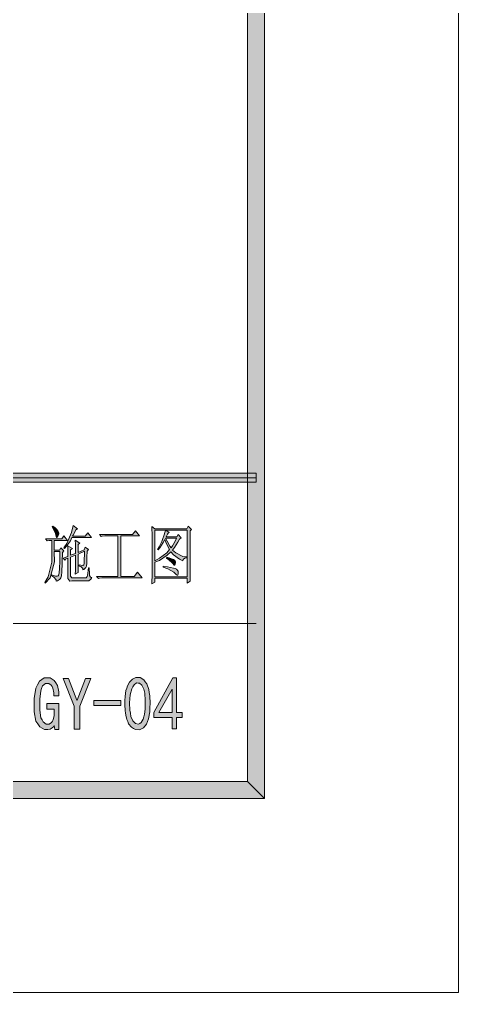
# Model space of a CAD drawing. Header units: millimetres. Extents: x 261 to 114907, y 32 to 1998430.
# Drawn here: x 112305 to 114907, y 1927133 to 1932901 of the extents above; entities that cross this region are included whole.
import ezdxf

# ---------------------------------------------------------------- set-up
doc = ezdxf.new("R2010")
doc.units = ezdxf.units.MM

msp = doc.modelspace()

# ---------------------------------------------------------------- hatches: boundary and pattern name
h = msp.add_hatch(color=0)
h.dxf.hatch_style = 2
h.paths.add_polyline_path([(113756.8, 1928283.3), (113656.8, 1928383.3), (113656.8, 1997179.3), (113756.8, 1997279.2)])
h = msp.add_hatch(color=0)
h.dxf.hatch_style = 2
h.paths.add_polyline_path([(107700.3, 1930158.7), (107700.3, 1930210.4), (113706.8, 1930210.4), (113706.8, 1930158.7)])
h = msp.add_hatch(color=0)
h.dxf.hatch_style = 2
h.paths.add_polyline_path([(112502, 1929896.7), (112513.6, 1929888.5), (112528.3, 1929875.5), (112531.3, 1929870.8), (112534.3, 1929866.1), (112537.3, 1929857.4), (112537.3, 1929854), (112537.3, 1929849.7), (112534.7, 1929841.1), (112532.6, 1929836.8), (112530, 1929832.9), (112527, 1929829), (112524.8, 1929829), (112521.8, 1929836.3), (112520.5, 1929843.7), (112518.3, 1929854), (112507.6, 1929878.1), (112499.4, 1929892.4)])
h = msp.add_hatch(color=0)
h.dxf.hatch_style = 2
h.paths.add_polyline_path([(112623.1, 1929901), (112648.9, 1929882), (112638.6, 1929876), (112632.1, 1929862.2), (112622.6, 1929842.8), (112619.6, 1929837.6), (112693.7, 1929837.6), (112709.2, 1929857), (112731.7, 1929829), (112616.2, 1929829), (112606.7, 1929810.5), (112584.3, 1929778.6), (112571.4, 1929765.7), (112567.9, 1929768.2), (112586, 1929794.1), (112613.6, 1929860.5)])
h = msp.add_hatch(color=0)
h.dxf.hatch_style = 2
h.paths.add_polyline_path([(112778.6, 1929848.4), (112974.3, 1929848.4), (112991.9, 1929870.4), (113016.9, 1929839.3), (112906.2, 1929839.3), (112906.2, 1929598.9), (112985, 1929598.9), (113004.9, 1929623.9), (113032, 1929590.3), (112801, 1929590.3), (112793.3, 1929590.3), (112779.5, 1929588.1), (112773, 1929586), (112762.2, 1929598.9), (112888.1, 1929598.9), (112888.1, 1929839.3), (112817.4, 1929839.3), (112810.1, 1929839.3), (112795.9, 1929837.2), (112789.4, 1929835)])
h = msp.add_hatch(color=0)
h.paths.add_polyline_path([(113316, 1929868.6), (113316, 1929624.3), (113316, 1929609.7), (113316.4, 1929583), (113317.3, 1929571.3), (113299.6, 1929559.3), (113299.6, 1929589), (113107.4, 1929589), (113107.4, 1929565.3), (113089.7, 1929556.2), (113090.2, 1929571.3), (113091, 1929601.5), (113091, 1929617), (113091, 1929839.3), (113091, 1929851.8), (113090.2, 1929879.9), (113089.7, 1929895.4), (113107.4, 1929882), (113297, 1929882), (113305.6, 1929896.7), (113324.2, 1929877.3)])
h.paths.add_polyline_path([(113107.4, 1929597.6), (113299.6, 1929597.6), (113299.6, 1929873), (113172.5, 1929873), (113192.3, 1929860), (113185.4, 1929855.3), (113181.5, 1929848.8), (113176.4, 1929838.5), (113174.6, 1929834.6), (113237.1, 1929834.6), (113245.3, 1929848), (113263, 1929827.3), (113253.5, 1929820), (113243.6, 1929802.3), (113222.9, 1929770), (113212.1, 1929755.3), (113230.7, 1929738.5), (113272.5, 1929718.3), (113296.2, 1929715.7), (113296.2, 1929709.6), (113287.1, 1929708.8), (113275.9, 1929700.2), (113273.7, 1929692), (113253.1, 1929701.5), (113216.9, 1929728.2), (113201.8, 1929745), (113181.1, 1929724.3), (113134.1, 1929694.1), (113107.4, 1929684.6)])
h.paths.add_polyline_path([(113107.4, 1929873), (113107.4, 1929692), (113135, 1929706.6), (113178.1, 1929739.8), (113193.6, 1929758.3), (113185.8, 1929771.7), (113172.5, 1929801.9), (113166.4, 1929818.7), (113157, 1929800.1), (113136.7, 1929769.1), (113126.4, 1929756.6), (113122.9, 1929759.6), (113132.4, 1929775.1), (113147.9, 1929807), (113154.8, 1929823.8), (113161.3, 1929840.2), (113168.6, 1929865.2), (113169.9, 1929873)])
h.paths.add_polyline_path([(113171.2, 1929826), (113179.4, 1929807.5), (113195.3, 1929778.6), (113203.1, 1929768.7), (113211.3, 1929780.3), (113227.6, 1929809.2), (113235.8, 1929826)])
h = msp.add_hatch(color=0)
h.dxf.hatch_style = 2
h.paths.add_polyline_path([(112458, 1929559.3), (112455.9, 1929562.3), (112475.7, 1929597.6), (112495.9, 1929684.6), (112495.9, 1929736.4), (112495.9, 1929812.6), (112481.7, 1929812.6), (112468.8, 1929809.6), (112459.3, 1929821.7), (112555.8, 1929821.7), (112568.8, 1929839.3), (112590.3, 1929812.6), (112511, 1929812.6), (112511, 1929755.3), (112542.9, 1929755.3), (112550.2, 1929768.2), (112567.9, 1929750.6), (112559.7, 1929742), (112558.4, 1929684.6), (112555.8, 1929618.7), (112555, 1929611), (112553.7, 1929602.8), (112549.4, 1929590.3), (112545.9, 1929585.5), (112542.9, 1929581.2), (112530.8, 1929573.9), (112521.8, 1929570.9), (112522.2, 1929579.1), (112509.3, 1929594.6), (112495.9, 1929601.9), (112497.2, 1929607.9), (112505.9, 1929604.9), (112519.2, 1929601.5), (112523.5, 1929601.1), (112527.8, 1929601.1), (112533.9, 1929602.8), (112535.6, 1929604.9), (112536.9, 1929607.1), (112539.5, 1929619.1), (112540.8, 1929629.1), (112542, 1929639), (112543.8, 1929697.6), (112544.2, 1929746.3), (112511, 1929746.3), (112512.3, 1929685.1), (112486, 1929591.6)])
h = msp.add_hatch(color=0)
h.dxf.hatch_style = 2
h.paths.add_polyline_path([(112608, 1929724.3), (112637.3, 1929735.9), (112637.3, 1929752.3), (112636.9, 1929791.1), (112636, 1929813.9), (112663.1, 1929796.3), (112652.8, 1929787.6), (112652.8, 1929742), (112688.1, 1929756.6), (112695, 1929773), (112714, 1929758.3), (112705.8, 1929748), (112704.9, 1929712.7), (112703.6, 1929671.7), (112702.8, 1929666.1), (112701.9, 1929660.5), (112698.5, 1929651.9), (112695.5, 1929649.3), (112692.9, 1929646.3), (112685.5, 1929641.1), (112680.8, 1929639), (112680.4, 1929646.3), (112669.6, 1929657.1), (112659.7, 1929660.9), (112659.7, 1929667), (112669.2, 1929665.3), (112680.8, 1929664.4), (112683.4, 1929665.3), (112685.5, 1929666.1), (112688.6, 1929677.8), (112689, 1929689), (112689, 1929700.2), (112689.9, 1929729.5), (112690.3, 1929748), (112652.8, 1929731.6), (112652.8, 1929668.3), (112652.8, 1929657.9), (112653.2, 1929635.1), (112653.7, 1929622.6), (112636, 1929612.3), (112636.9, 1929633.8), (112637.3, 1929690.3), (112637.3, 1929725.6), (112608, 1929714), (112608, 1929609.2), (112608, 1929599.8), (112614.9, 1929590.3), (112621.8, 1929590.3), (112696.3, 1929590.3), (112701.1, 1929590.3), (112707.1, 1929598.5), (112708.4, 1929607.1), (112710.1, 1929615.7), (112712.7, 1929636.8), (112714, 1929649.3), (112718.7, 1929649.3), (112718.7, 1929640.3), (112719.2, 1929622.6), (112719.6, 1929614), (112720.4, 1929604.9), (112726.9, 1929594.6), (112732.9, 1929593.3), (112728.6, 1929583), (112715.7, 1929572.6), (112706.7, 1929572.6), (112614.9, 1929572.6), (112603.2, 1929571.7), (112592, 1929586), (112592.5, 1929600.6), (112592.5, 1929707.9), (112578.2, 1929702.3), (112573.5, 1929696.3), (112563.2, 1929706.6), (112592.5, 1929718.3), (112592.5, 1929732.5), (112592, 1929763.1), (112591.2, 1929780.3), (112618.3, 1929765.7), (112608, 1929756.6)])
h = msp.add_hatch(color=0)
h.dxf.hatch_style = 2
h.paths.add_polyline_path([(113178.1, 1929712.7), (113192.3, 1929708.8), (113212.1, 1929702.3), (113218.2, 1929699.3), (113224.2, 1929696.3), (113229.4, 1929686.4), (113228.9, 1929679.5), (113228.1, 1929672.6), (113225.9, 1929665.7), (113224.2, 1929665.7), (113222.5, 1929665.7), (113218.2, 1929669.1), (113216, 1929673), (113210, 1929680.3), (113190.6, 1929698), (113176.8, 1929707.9)])
h = msp.add_hatch(color=0)
h.dxf.hatch_style = 2
h.paths.add_polyline_path([(113155.7, 1929659.7), (113182.8, 1929655.8), (113218.6, 1929648.9), (113227.2, 1929645.4), (113235.4, 1929642.4), (113244.9, 1929630.8), (113245.3, 1929622.6), (113245.7, 1929614.8), (113243.6, 1929606.7), (113240.6, 1929606.7), (113238.8, 1929606.7), (113232.8, 1929611), (113228.9, 1929615.3), (113219.9, 1929624.3), (113183.3, 1929643.3), (113155.7, 1929653.6)])
h = msp.add_hatch(color=0)
h.dxf.hatch_style = 2
h.paths.add_polyline_path([(112538.6, 1928691), (112514.9, 1928691), (112510.6, 1928715.5), (112508, 1928710.3), (112499, 1928701.3), (112492.9, 1928697.8), (112487.3, 1928694.4), (112474, 1928691), (112467.1, 1928691), (112452.4, 1928691), (112426.1, 1928708.2), (112414.5, 1928725), (112402.9, 1928742.2), (112391.2, 1928797), (112391.2, 1928834.9), (112391.2, 1928875.8), (112402, 1928937.4), (112412.3, 1928957.3), (112423.1, 1928977.5), (112451.6, 1928997.8), (112470.1, 1928997.8), (112486, 1928997.8), (112511.5, 1928982.7), (112520.5, 1928968), (112529.6, 1928953), (112538.6, 1928914.6), (112538.6, 1928890.9), (112508, 1928890.9), (112508, 1928909), (112502.8, 1928937), (112498.1, 1928946.1), (112492.9, 1928955.1), (112479.1, 1928964.6), (112470.1, 1928964.6), (112458.9, 1928964.6), (112442.1, 1928949.9), (112436.5, 1928935.7), (112430.9, 1928921.1), (112425.3, 1928872.4), (112425.3, 1928838.3), (112425.3, 1928805.6), (112432.2, 1928761.2), (112439.1, 1928748.7), (112446, 1928736.6), (112462.3, 1928724.1), (112471.4, 1928724.1), (112480.4, 1928724.1), (112494.6, 1928732.8), (112500.2, 1928740.9), (112505.4, 1928749.1), (112510.6, 1928775), (112510.6, 1928792.6), (112510.6, 1928812), (112467.1, 1928812), (112467.1, 1928845.2), (112538.6, 1928845.2)])
h = msp.add_hatch(color=0)
h.dxf.hatch_style = 2
h.paths.add_polyline_path([(112728.2, 1928994.3), (112662.3, 1928829.3), (112662.3, 1928694.4), (112630, 1928694.4), (112630, 1928829.3), (112564, 1928994.3), (112596.3, 1928994.3), (112645.5, 1928866.3), (112646.8, 1928866.3), (112695.9, 1928994.3)])
h = msp.add_hatch(color=0)
h.paths.add_polyline_path([(112929.9, 1928863.8), (112930.7, 1928887), (112935.9, 1928923.6), (112940.6, 1928937.4), (112945, 1928950.8), (112957.9, 1928973.2), (112966.5, 1928981.8), (112974.7, 1928990.9), (112995.4, 1928999.5), (113007.9, 1928999.5), (113019.9, 1928999.5), (113041.5, 1928987), (113050.5, 1928974.1), (113059.6, 1928961.6), (113071.6, 1928929.2), (113074.2, 1928910.3), (113077.2, 1928890.9), (113079, 1928846.5), (113077.7, 1928821.5), (113076.8, 1928796.5), (113069.9, 1928756), (113063.9, 1928740.1), (113057.9, 1928724.1), (113040.2, 1928702.2), (113028.1, 1928696.1), (113016.1, 1928690.1), (112992.4, 1928691.4), (112980.3, 1928698.7), (112968.7, 1928706.5), (112951.9, 1928725.9), (112946.7, 1928738.4), (112941.9, 1928750.4), (112935, 1928776.3), (112932.9, 1928790.1), (112930.7, 1928803.4), (112929.4, 1928840.5)])
h.paths.add_polyline_path([(112959.2, 1928874.1), (112957.5, 1928850), (112958.7, 1928807.3), (112962.2, 1928788.3), (112965.6, 1928769.4), (112977.3, 1928742.7), (112985.5, 1928734.9), (112993.2, 1928726.7), (113010, 1928723.7), (113018.2, 1928728.4), (113026.8, 1928733.6), (113038.9, 1928752.6), (113042.8, 1928767.2), (113046.7, 1928781.9), (113050.5, 1928813.3), (113050.5, 1928830.1), (113050.5, 1928847.4), (113049.7, 1928878.4), (113048.4, 1928892.6), (113047.5, 1928906.4), (113041.1, 1928931.8), (113035.9, 1928943.5), (113030.7, 1928954.7), (113016.5, 1928966.7), (113007.9, 1928967.2), (112998.8, 1928967.6), (112983.7, 1928956.4), (112976.8, 1928945.2), (112970.4, 1928933.6), (112961.3, 1928898.2)])
h = msp.add_hatch(color=0)
h.paths.add_polyline_path([(113209.1, 1928762.9), (113100.9, 1928762.9), (113100.9, 1928792.6), (113214.7, 1928997.8), (113235.8, 1928997.8), (113235.8, 1928792.6), (113269.4, 1928792.6), (113269.4, 1928762.9), (113235.8, 1928762.9), (113235.8, 1928696.1), (113209.1, 1928696.1)])
h.paths.add_polyline_path([(113209.1, 1928792.6), (113209.1, 1928931), (113130.7, 1928792.6)])
h = msp.add_hatch(color=0)
h.dxf.hatch_style = 2
h.paths.add_polyline_path([(112904.9, 1928834.9), (112745, 1928834.9), (112745, 1928862.9), (112904.9, 1928862.9)])
h = msp.add_hatch(color=0)
h.dxf.hatch_style = 2
h.paths.add_polyline_path([(16914.1, 1928283.3), (17014.1, 1928383.3), (113656.8, 1928383.3), (113756.8, 1928283.3)])

# ---------------------------------------------------------------- linework, layer by layer
at = {"color": 0, "lineweight": 0}
for points in [[(114906.9, 1927132.8), (114906.9, 1998429.8), (13963.2, 1998429.8), (13963.2, 1927132.8)], [(113756.8, 1928283.3), (113656.8, 1928383.3), (113656.8, 1997179.3), (113756.8, 1997279.2)], [(107700.3, 1930158.7), (107700.3, 1930210.4), (113706.8, 1930210.4), (113706.8, 1930158.7)], [(112502, 1929896.7), (112513.6, 1929888.5), (112528.3, 1929875.5), (112531.3, 1929870.8), (112534.3, 1929866.1), (112537.3, 1929857.4), (112537.3, 1929854), (112537.3, 1929849.7), (112534.7, 1929841.1), (112532.6, 1929836.8), (112530, 1929832.9), (112527, 1929829), (112524.8, 1929829), (112521.8, 1929836.3), (112520.5, 1929843.7), (112518.3, 1929854), (112507.6, 1929878.1), (112499.4, 1929892.4)], [(112623.1, 1929901), (112648.9, 1929882), (112638.6, 1929876), (112632.1, 1929862.2), (112622.6, 1929842.8), (112619.6, 1929837.6), (112693.7, 1929837.6), (112709.2, 1929857), (112731.7, 1929829), (112616.2, 1929829), (112606.7, 1929810.5), (112584.3, 1929778.6), (112571.4, 1929765.7), (112567.9, 1929768.2), (112586, 1929794.1), (112613.6, 1929860.5)], [(112778.6, 1929848.4), (112974.3, 1929848.4), (112991.9, 1929870.4), (113016.9, 1929839.3), (112906.2, 1929839.3), (112906.2, 1929598.9), (112985, 1929598.9), (113004.9, 1929623.9), (113032, 1929590.3), (112801, 1929590.3), (112793.3, 1929590.3), (112779.5, 1929588.1), (112773, 1929586), (112762.2, 1929598.9), (112888.1, 1929598.9), (112888.1, 1929839.3), (112817.4, 1929839.3), (112810.1, 1929839.3), (112795.9, 1929837.2), (112789.4, 1929835)], [(113316, 1929868.6), (113316, 1929624.3), (113316, 1929609.7), (113316.4, 1929583), (113317.3, 1929571.3), (113299.6, 1929559.3), (113299.6, 1929589), (113107.4, 1929589), (113107.4, 1929565.3), (113089.7, 1929556.2), (113090.2, 1929571.3), (113091, 1929601.5), (113091, 1929617), (113091, 1929839.3), (113091, 1929851.8), (113090.2, 1929879.9), (113089.7, 1929895.4), (113107.4, 1929882), (113297, 1929882), (113305.6, 1929896.7), (113324.2, 1929877.3)], [(113107.4, 1929597.6), (113299.6, 1929597.6), (113299.6, 1929873), (113172.5, 1929873), (113192.3, 1929860), (113185.4, 1929855.3), (113181.5, 1929848.8), (113176.4, 1929838.5), (113174.6, 1929834.6), (113237.1, 1929834.6), (113245.3, 1929848), (113263, 1929827.3), (113253.5, 1929820), (113243.6, 1929802.3), (113222.9, 1929770), (113212.1, 1929755.3), (113230.7, 1929738.5), (113272.5, 1929718.3), (113296.2, 1929715.7), (113296.2, 1929709.6), (113287.1, 1929708.8), (113275.9, 1929700.2), (113273.7, 1929692), (113253.1, 1929701.5), (113216.9, 1929728.2), (113201.8, 1929745), (113181.1, 1929724.3), (113134.1, 1929694.1), (113107.4, 1929684.6)], [(113107.4, 1929873), (113107.4, 1929692), (113135, 1929706.6), (113178.1, 1929739.8), (113193.6, 1929758.3), (113185.8, 1929771.7), (113172.5, 1929801.9), (113166.4, 1929818.7), (113157, 1929800.1), (113136.7, 1929769.1), (113126.4, 1929756.6), (113122.9, 1929759.6), (113132.4, 1929775.1), (113147.9, 1929807), (113154.8, 1929823.8), (113161.3, 1929840.2), (113168.6, 1929865.2), (113169.9, 1929873)], [(112458, 1929559.3), (112455.9, 1929562.3), (112475.7, 1929597.6), (112495.9, 1929684.6), (112495.9, 1929736.4), (112495.9, 1929812.6), (112481.7, 1929812.6), (112468.8, 1929809.6), (112459.3, 1929821.7), (112555.8, 1929821.7), (112568.8, 1929839.3), (112590.3, 1929812.6), (112511, 1929812.6), (112511, 1929755.3), (112542.9, 1929755.3), (112550.2, 1929768.2), (112567.9, 1929750.6), (112559.7, 1929742), (112558.4, 1929684.6), (112555.8, 1929618.7), (112555, 1929611), (112553.7, 1929602.8), (112549.4, 1929590.3), (112545.9, 1929585.5), (112542.9, 1929581.2), (112530.8, 1929573.9), (112521.8, 1929570.9), (112522.2, 1929579.1), (112509.3, 1929594.6), (112495.9, 1929601.9), (112497.2, 1929607.9), (112505.9, 1929604.9), (112519.2, 1929601.5), (112523.5, 1929601.1), (112527.8, 1929601.1), (112533.9, 1929602.8), (112535.6, 1929604.9), (112536.9, 1929607.1), (112539.5, 1929619.1), (112540.8, 1929629.1), (112542, 1929639), (112543.8, 1929697.6), (112544.2, 1929746.3), (112511, 1929746.3), (112512.3, 1929685.1), (112486, 1929591.6)], [(112608, 1929724.3), (112637.3, 1929735.9), (112637.3, 1929752.3), (112636.9, 1929791.1), (112636, 1929813.9), (112663.1, 1929796.3), (112652.8, 1929787.6), (112652.8, 1929742), (112688.1, 1929756.6), (112695, 1929773), (112714, 1929758.3), (112705.8, 1929748), (112704.9, 1929712.7), (112703.6, 1929671.7), (112702.8, 1929666.1), (112701.9, 1929660.5), (112698.5, 1929651.9), (112695.5, 1929649.3), (112692.9, 1929646.3), (112685.5, 1929641.1), (112680.8, 1929639), (112680.4, 1929646.3), (112669.6, 1929657.1), (112659.7, 1929660.9), (112659.7, 1929667), (112669.2, 1929665.3), (112680.8, 1929664.4), (112683.4, 1929665.3), (112685.5, 1929666.1), (112688.6, 1929677.8), (112689, 1929689), (112689, 1929700.2), (112689.9, 1929729.5), (112690.3, 1929748), (112652.8, 1929731.6), (112652.8, 1929668.3), (112652.8, 1929657.9), (112653.2, 1929635.1), (112653.7, 1929622.6), (112636, 1929612.3), (112636.9, 1929633.8), (112637.3, 1929690.3), (112637.3, 1929725.6), (112608, 1929714), (112608, 1929609.2), (112608, 1929599.8), (112614.9, 1929590.3), (112621.8, 1929590.3), (112696.3, 1929590.3), (112701.1, 1929590.3), (112707.1, 1929598.5), (112708.4, 1929607.1), (112710.1, 1929615.7), (112712.7, 1929636.8), (112714, 1929649.3), (112718.7, 1929649.3), (112718.7, 1929640.3), (112719.2, 1929622.6), (112719.6, 1929614), (112720.4, 1929604.9), (112726.9, 1929594.6), (112732.9, 1929593.3), (112728.6, 1929583), (112715.7, 1929572.6), (112706.7, 1929572.6), (112614.9, 1929572.6), (112603.2, 1929571.7), (112592, 1929586), (112592.5, 1929600.6), (112592.5, 1929707.9), (112578.2, 1929702.3), (112573.5, 1929696.3), (112563.2, 1929706.6), (112592.5, 1929718.3), (112592.5, 1929732.5), (112592, 1929763.1), (112591.2, 1929780.3), (112618.3, 1929765.7), (112608, 1929756.6)], [(113171.2, 1929826), (113179.4, 1929807.5), (113195.3, 1929778.6), (113203.1, 1929768.7), (113211.3, 1929780.3), (113227.6, 1929809.2), (113235.8, 1929826)], [(113178.1, 1929712.7), (113192.3, 1929708.8), (113212.1, 1929702.3), (113218.2, 1929699.3), (113224.2, 1929696.3), (113229.4, 1929686.4), (113228.9, 1929679.5), (113228.1, 1929672.6), (113225.9, 1929665.7), (113224.2, 1929665.7), (113222.5, 1929665.7), (113218.2, 1929669.1), (113216, 1929673), (113210, 1929680.3), (113190.6, 1929698), (113176.8, 1929707.9)], [(113155.7, 1929659.7), (113182.8, 1929655.8), (113218.6, 1929648.9), (113227.2, 1929645.4), (113235.4, 1929642.4), (113244.9, 1929630.8), (113245.3, 1929622.6), (113245.7, 1929614.8), (113243.6, 1929606.7), (113240.6, 1929606.7), (113238.8, 1929606.7), (113232.8, 1929611), (113228.9, 1929615.3), (113219.9, 1929624.3), (113183.3, 1929643.3), (113155.7, 1929653.6)], [(112538.6, 1928691), (112514.9, 1928691), (112510.6, 1928715.5), (112508, 1928710.3), (112499, 1928701.3), (112492.9, 1928697.8), (112487.3, 1928694.4), (112474, 1928691), (112467.1, 1928691), (112452.4, 1928691), (112426.1, 1928708.2), (112414.5, 1928725), (112402.9, 1928742.2), (112391.2, 1928797), (112391.2, 1928834.9), (112391.2, 1928875.8), (112402, 1928937.4), (112412.3, 1928957.3), (112423.1, 1928977.5), (112451.6, 1928997.8), (112470.1, 1928997.8), (112486, 1928997.8), (112511.5, 1928982.7), (112520.5, 1928968), (112529.6, 1928953), (112538.6, 1928914.6), (112538.6, 1928890.9), (112508, 1928890.9), (112508, 1928909), (112502.8, 1928937), (112498.1, 1928946.1), (112492.9, 1928955.1), (112479.1, 1928964.6), (112470.1, 1928964.6), (112458.9, 1928964.6), (112442.1, 1928949.9), (112436.5, 1928935.7), (112430.9, 1928921.1), (112425.3, 1928872.4), (112425.3, 1928838.3), (112425.3, 1928805.6), (112432.2, 1928761.2), (112439.1, 1928748.7), (112446, 1928736.6), (112462.3, 1928724.1), (112471.4, 1928724.1), (112480.4, 1928724.1), (112494.6, 1928732.8), (112500.2, 1928740.9), (112505.4, 1928749.1), (112510.6, 1928775), (112510.6, 1928792.6), (112510.6, 1928812), (112467.1, 1928812), (112467.1, 1928845.2), (112538.6, 1928845.2)], [(112728.2, 1928994.3), (112662.3, 1928829.3), (112662.3, 1928694.4), (112630, 1928694.4), (112630, 1928829.3), (112564, 1928994.3), (112596.3, 1928994.3), (112645.5, 1928866.3), (112646.8, 1928866.3), (112695.9, 1928994.3)], [(112929.9, 1928863.8), (112930.7, 1928887), (112935.9, 1928923.6), (112940.6, 1928937.4), (112945, 1928950.8), (112957.9, 1928973.2), (112966.5, 1928981.8), (112974.7, 1928990.9), (112995.4, 1928999.5), (113007.9, 1928999.5), (113019.9, 1928999.5), (113041.5, 1928987), (113050.5, 1928974.1), (113059.6, 1928961.6), (113071.6, 1928929.2), (113074.2, 1928910.3), (113077.2, 1928890.9), (113079, 1928846.5), (113077.7, 1928821.5), (113076.8, 1928796.5), (113069.9, 1928756), (113063.9, 1928740.1), (113057.9, 1928724.1), (113040.2, 1928702.2), (113028.1, 1928696.1), (113016.1, 1928690.1), (112992.4, 1928691.4), (112980.3, 1928698.7), (112968.7, 1928706.5), (112951.9, 1928725.9), (112946.7, 1928738.4), (112941.9, 1928750.4), (112935, 1928776.3), (112932.9, 1928790.1), (112930.7, 1928803.4), (112929.4, 1928840.5)], [(113209.1, 1928762.9), (113100.9, 1928762.9), (113100.9, 1928792.6), (113214.7, 1928997.8), (113235.8, 1928997.8), (113235.8, 1928792.6), (113269.4, 1928792.6), (113269.4, 1928762.9), (113235.8, 1928762.9), (113235.8, 1928696.1), (113209.1, 1928696.1)], [(112959.2, 1928874.1), (112957.5, 1928850), (112958.7, 1928807.3), (112962.2, 1928788.3), (112965.6, 1928769.4), (112977.3, 1928742.7), (112985.5, 1928734.9), (112993.2, 1928726.7), (113010, 1928723.7), (113018.2, 1928728.4), (113026.8, 1928733.6), (113038.9, 1928752.6), (113042.8, 1928767.2), (113046.7, 1928781.9), (113050.5, 1928813.3), (113050.5, 1928830.1), (113050.5, 1928847.4), (113049.7, 1928878.4), (113048.4, 1928892.6), (113047.5, 1928906.4), (113041.1, 1928931.8), (113035.9, 1928943.5), (113030.7, 1928954.7), (113016.5, 1928966.7), (113007.9, 1928967.2), (112998.8, 1928967.6), (112983.7, 1928956.4), (112976.8, 1928945.2), (112970.4, 1928933.6), (112961.3, 1928898.2)], [(113209.1, 1928792.6), (113209.1, 1928931), (113130.7, 1928792.6)], [(112904.9, 1928834.9), (112745, 1928834.9), (112745, 1928862.9), (112904.9, 1928862.9)], [(16914.1, 1928283.3), (17014.1, 1928383.3), (113656.8, 1928383.3), (113756.8, 1928283.3)]]:
    msp.add_lwpolyline(points, close=True, dxfattribs=at)
for points in [[(113706.8, 1930184.5), (107700.3, 1930184.5)], [(107700.3, 1929320.5), (113706.8, 1929320.5)]]:
    msp.add_lwpolyline(points, dxfattribs=at)

doc.saveas('drawing.dxf')
